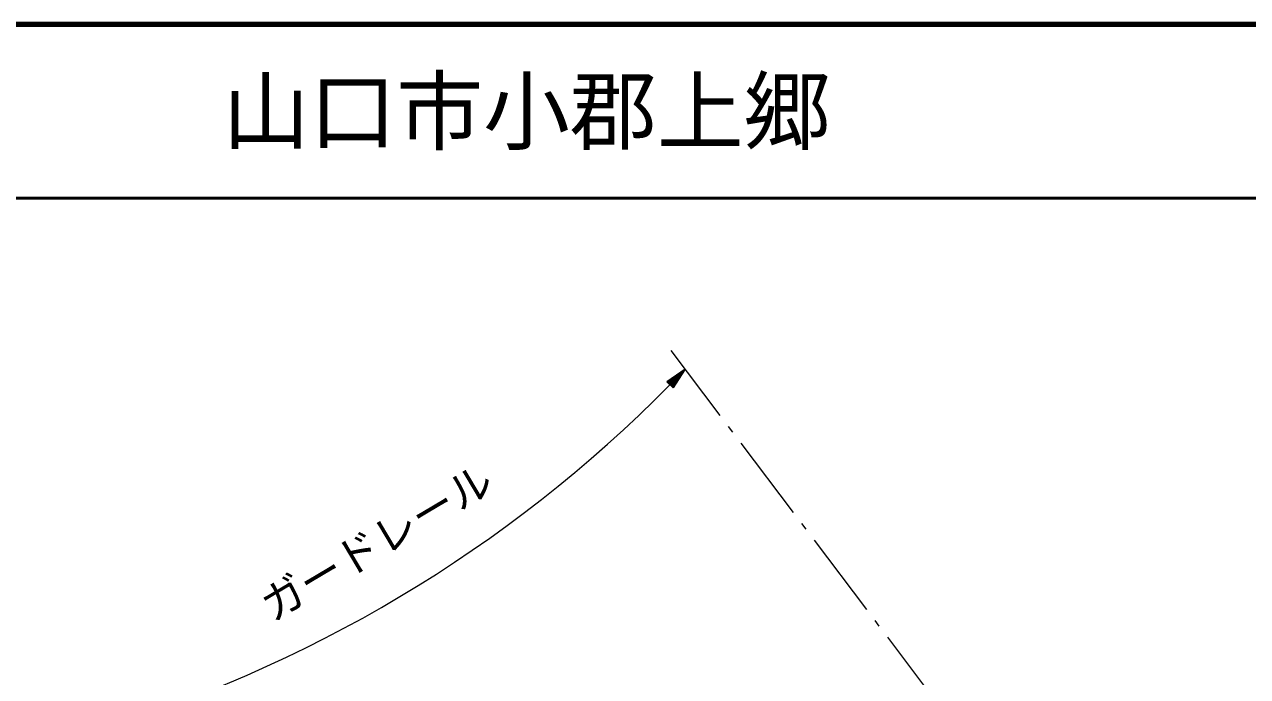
# Model space of a CAD drawing. Units: millimetres, scale not verified. Extents: x 40000 to 680000, y 20000 to 380000.
# Drawn here: x 393617 to 464038, y 342435 to 380000 of the extents above; entities that cross this region are included whole.
import ezdxf
from ezdxf.enums import TextEntityAlignment as Align

# ---------------------------------------------------------------- set-up
doc = ezdxf.new("R2010")
doc.units = ezdxf.units.MM
doc.header["$LTSCALE"] = 1000
for name, color, linetype, lineweight in [('M-BGD-HTXT', 7, 'Continuous', 13), ('M-STR-HTXT', 7, 'Continuous', 13), ('M-TTL', 2, 'Continuous', 140), ('M-TTL-LINE', 7, 'Continuous', 50)]:
    doc.layers.add(name, color=color, linetype=linetype, lineweight=lineweight)
doc.layers.add('M-TTL-TXT', color=7, linetype='Continuous')
doc.styles.add('ＭＳ ゴシック', font='')
doc.styles.get('ＭＳ ゴシック').set_extended_font_data('MS Gothic')

msp = doc.modelspace()

# ---------------------------------------------------------------- linework, layer by layer
at = {"layer": 'M-BGD-HTXT'}
for p, q in [((430833, 361225), (433661, 357478)), ((434143, 356840), (434384, 356520)), ((434865, 355882), (437877, 351891)), ((438359, 351252), (438600, 350933)), ((439082, 350294), (442094, 346303)), ((442576, 345665), (442817, 345345)), ((443299, 344707), (446311, 340716))]:
    msp.add_line(p, q, dxfattribs=at)
at = {"layer": 'M-STR-HTXT'}
for p, q in [((431650, 360142), (430606, 359410)), ((430751, 359272), (431442, 359996)), ((431650, 360142), (430787, 359238)), ((430823, 359203), (431514, 359927)), ((431650, 360142), (430968, 359065)), ((430606, 359410), (430968, 359065)), ((430815, 359557), (430643, 359376)), ((430679, 359341), (431024, 359703)), ((431233, 359849), (430715, 359307)), ((431377, 359711), (430860, 359169)), ((430896, 359134), (431241, 359496)), ((431105, 359281), (430932, 359100))]:
    msp.add_line(p, q, dxfattribs=at)
msp.add_arc((375302, 413912), 77887, 286.26437, 315.42151, dxfattribs=at)
at = {"layer": 'M-TTL'}
msp.add_line((680000, 380000), (40000, 380000), dxfattribs=at)
at = {"layer": 'M-TTL-LINE'}
msp.add_line((40000, 370000), (680000, 370000), dxfattribs=at)

# ---------------------------------------------------------------- texts
at = {"layer": 'M-STR-HTXT', "style": 'ＭＳ ゴシック'}
msp.add_text('ガードレール', height=1833, rotation=30.708, dxfattribs=at).set_placement((414638, 348919), align=Align.BOTTOM_CENTER)
at = {"layer": 'M-TTL-TXT', "style": 'ＭＳ ゴシック'}
msp.add_text('山口市小郡上郷', height=3666, dxfattribs=at).set_placement((405024, 375000), align=Align.MIDDLE_LEFT)

doc.saveas('drawing.dxf')
